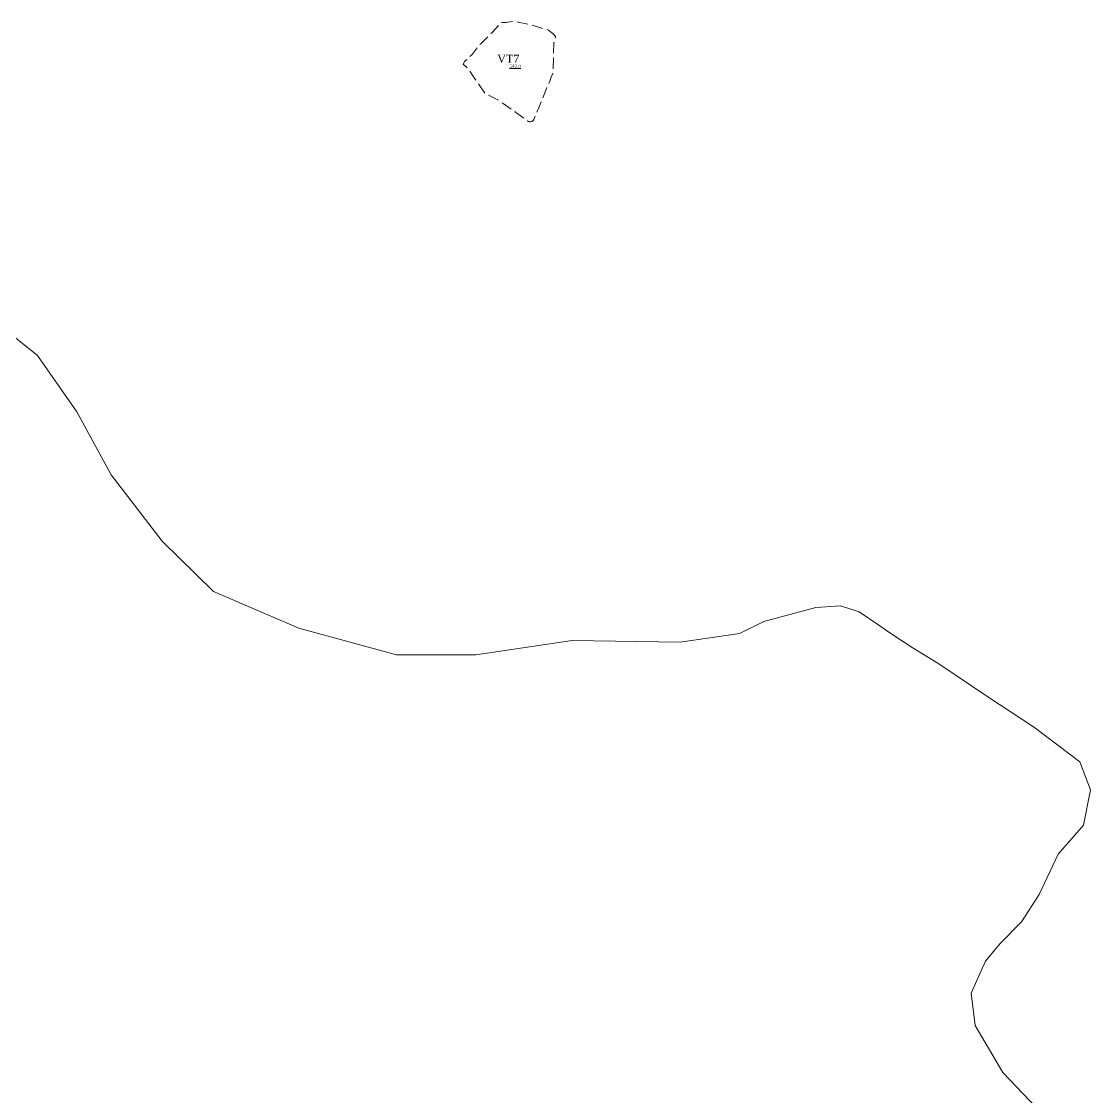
# Model space of a CAD drawing. Header units: metres. Extents: x 543340 to 549474, y 1840490 to 1845220.
# Drawn here: x 545471.5 to 545794.9, y 1842643.4 to 1842968.9 of the extents above; entities that cross this region are included whole.
import ezdxf
from ezdxf.enums import TextEntityAlignment as Align

# ---------------------------------------------------------------- set-up
doc = ezdxf.new("R2010")
doc.units = ezdxf.units.M
doc.header["$MEASUREMENT"] = 0
doc.linetypes.add('DGN Style 3', pattern=[4.697227, 3.355162, -1.342065])
for name, color, linetype, lineweight in [('Level 10', 7, 'Continuous', 0), ('Level 28', 7, 'Continuous', 0), ('Level 30', 7, 'Continuous', 0), ('Level 5', 7, 'Continuous', 0)]:
    doc.layers.add(name, color=color, linetype=linetype, lineweight=lineweight)
doc.styles.add('Style-Times New Roman', font='times.ttf')

msp = doc.modelspace()

# ---------------------------------------------------------------- linework, layer by layer
at = {"layer": 'Level 10', "color": 7, "lineweight": 0, "flags": 128}
msp.add_lwpolyline([(545463.51, 1842878.04), (545476.31, 1842867.84), (545488.21, 1842850.84), (545498.55, 1842831.72), (545513.99, 1842811.69), (545529.52, 1842796.51), (545555.41, 1842785.4), (545584.97, 1842777.31), (545608.92, 1842777.29), (545638.1, 1842781.64), (545670.76, 1842781.18), (545688.67, 1842783.75), (545696.09, 1842787.42), (545711.79, 1842791.62), (545719.29, 1842792.16), (545724.91, 1842790.37), (545730.86, 1842786.33), (545734.44, 1842783.74), (545740.91, 1842779.58), (545749, 1842774.57), (545763.81, 1842764.58), (545777.96, 1842755.29), (545791.7, 1842744.94), (545794.88, 1842736.52), (545792.79, 1842725.77), (545785.06, 1842716.97), (545779.37, 1842704.82), (545774.05, 1842696.53), (545767.52, 1842689.98), (545763.07, 1842684.67), (545758.74, 1842674.96), (545760.03, 1842665.16), (545768.41, 1842651.01), (545782.56, 1842636.03)], dxfattribs=at)
at = {"layer": 'Level 30', "color": 5, "linetype": 'DGN Style 3', "lineweight": 13, "flags": 128}
msp.add_lwpolyline([(545633.06, 1842964.36), (545632.26, 1842965.27), (545630.94, 1842966.28), (545630.46, 1842966.44), (545629.97, 1842966.55), (545625.66, 1842967.86), (545621.75, 1842968.7), (545620.76, 1842968.88), (545620.25, 1842968.88), (545618.65, 1842968.67), (545618.12, 1842968.63), (545617.02, 1842968.58), (545616.56, 1842968.54), (545613.82, 1842965.61), (545613.16, 1842964.87), (545612.84, 1842964.47), (545612.49, 1842964.12), (545610.29, 1842962.07), (545609.32, 1842960.92), (545607.79, 1842958.93), (545606.32, 1842957.57), (545605.61, 1842956.86), (545605.1, 1842955.97), (545606.48, 1842954.71), (545611.69, 1842947.16), (545611.72, 1842947.13), (545614.61, 1842945.7), (545615.2, 1842945.44), (545616.33, 1842944.67), (545617.21, 1842944.11), (545621.07, 1842941.41), (545621.68, 1842941), (545624.11, 1842939.13), (545624.36, 1842938.91), (545624.49, 1842938.81), (545624.63, 1842938.72), (545624.78, 1842938.65), (545624.94, 1842938.6), (545625.12, 1842938.56), (545625.29, 1842938.55), (545625.47, 1842938.56), (545625.56, 1842938.58), (545625.74, 1842938.62), (545625.91, 1842938.69), (545625.99, 1842938.74), (545626.07, 1842938.78), (545626.15, 1842938.84), (545626.22, 1842938.9), (545626.29, 1842938.97), (545626.35, 1842939.04), (545626.4, 1842939.12), (545626.45, 1842939.2), (545626.5, 1842939.28), (545627.28, 1842941.17), (545628.01, 1842942.77), (545629.76, 1842947.31), (545629.91, 1842947.64), (545631.38, 1842951.09), (545631.55, 1842951.56), (545632.28, 1842953.31), (545632.29, 1842953.35), (545632.57, 1842962.56), (545632.6, 1842962.55), (545633.06, 1842964.36)], dxfattribs=at)

# ---------------------------------------------------------------- texts
at = {"layer": 'Level 28', "color": 1, "lineweight": 0, "style": 'Style-Times New Roman'}
msp.add_text('VT7', height=2.422, dxfattribs=at).set_placement((545615.4, 1842956.44))
at = {"layer": 'Level 5', "color": 5, "linetype": 'Continuous', "lineweight": 0, "style": 'Style-Times New Roman'}
msp.add_text('%%u542,0%%U', height=1, dxfattribs=at).set_placement((545620.83, 1842955.38), align=Align.MIDDLE_CENTER)

doc.saveas('drawing.dxf')
